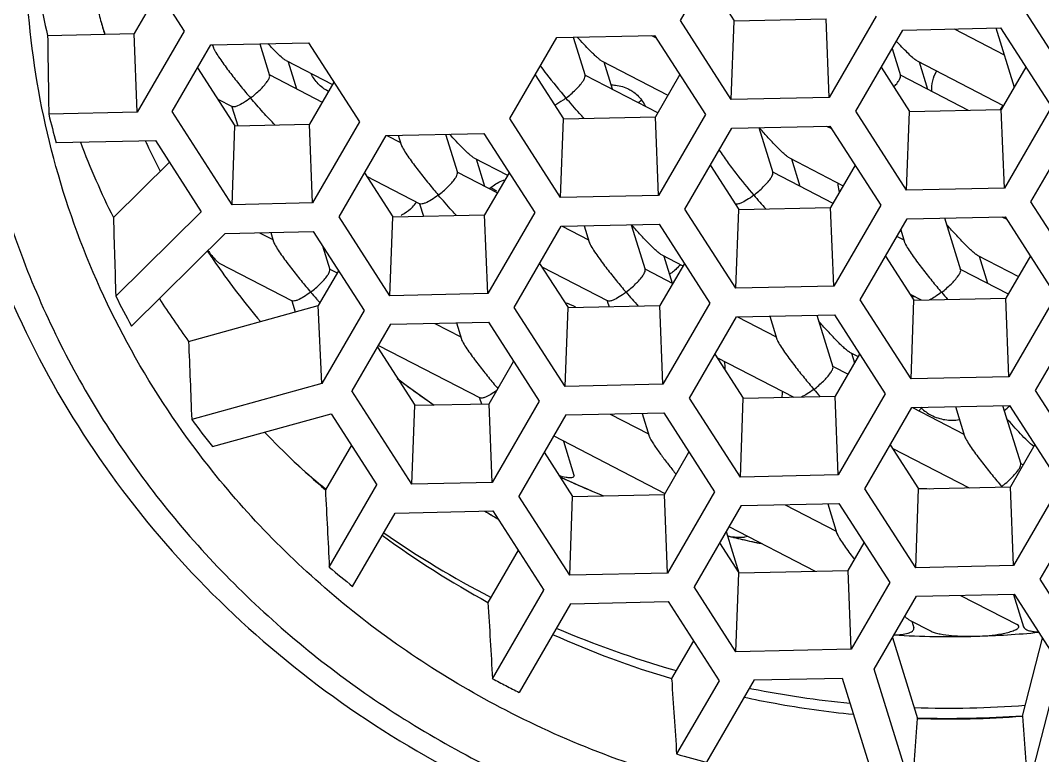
# Model space of a CAD drawing. Header units: millimetres. Extents: x 19741 to 22117, y -10160 to -6800.
# Drawn here: x 20987.01 to 20993.76, y -8164.75 to -8159.89 of the extents above; entities that cross this region are included whole.
import ezdxf

# ---------------------------------------------------------------- set-up
doc = ezdxf.new("R2010")
doc.units = ezdxf.units.MM

msp = doc.modelspace()

# ---------------------------------------------------------------- linework, layer by layer
at = {"linetype": 'Continuous'}
for p, q in [((20991.3726, -8159.889), (20991.6831, -8159.3527)), ((20987.7581, -8159.4372), (20988.0941, -8159.9596)), ((20991.5403, -8159.5994), (20991.7275, -8159.8904)), ((20987.9249, -8159.6966), (20987.7632, -8159.9758)), ((20991.7086, -8160.4114), (20991.3726, -8159.889)), ((20991.7086, -8160.4114), (20991.7275, -8159.8904)), ((20991.7275, -8159.8904), (20992.3347, -8159.8773)), ((20992.3551, -8160.3974), (20992.3347, -8159.8773)), ((20992.6656, -8159.8611), (20992.3551, -8160.3974)), ((20993.9943, -8160.3621), (20993.6584, -8159.8397)), ((20988.0941, -8159.9596), (20987.7837, -8160.496)), ((20992.5305, -8160.4882), (20992.841, -8159.9519)), ((20992.841, -8159.9519), (20993.4875, -8159.938)), ((20993.1801, -8159.9446), (20993.512, -8160.1164)), ((20993.457, -8159.9386), (20993.5778, -8160.3293)), ((20993.4875, -8159.938), (20993.8235, -8160.4604)), ((20987.1919, -8159.9882), (20987.7632, -8159.9758)), ((20987.7837, -8160.496), (20987.7632, -8159.9758)), ((20988.2696, -8160.0504), (20988.916, -8160.0365)), ((20988.916, -8160.0365), (20989.252, -8160.5589)), ((20990.2448, -8160.5375), (20990.5553, -8160.0012)), ((20990.5553, -8160.0012), (20991.2018, -8159.9872)), ((20990.6639, -8159.9988), (20990.7424, -8160.2525)), ((20991.1806, -8159.9877), (20991.2127, -8160.0043)), ((20991.2018, -8159.9872), (20991.5377, -8160.5096)), ((20988.0145, -8160.491), (20988.2696, -8160.0504)), ((20988.2753, -8160.0503), (20988.2833, -8160.0545)), ((20988.282, -8160.0502), (20988.288, -8160.0695)), ((20988.5939, -8160.0434), (20988.6584, -8160.2519)), ((20992.7708, -8160.0733), (20992.8264, -8160.2532)), ((20988.7676, -8160.1546), (20989.0731, -8160.3127)), ((20988.7816, -8160.1618), (20988.8371, -8160.3411)), ((20990.8516, -8160.1552), (20991.29, -8160.3821)), ((20990.8656, -8160.1625), (20990.9211, -8160.3417)), ((20992.9356, -8160.1559), (20993.5058, -8160.451)), ((20992.9497, -8160.1631), (20993.0051, -8160.3424)), ((20988.1822, -8160.2014), (20988.4294, -8160.5857)), ((20992.6982, -8160.1986), (20992.8854, -8160.4897)), ((20993.6542, -8160.1973), (20993.4926, -8160.4766)), ((20988.659, -8160.2561), (20988.6584, -8160.2519)), ((20988.6597, -8160.2493), (20989.006, -8160.4285)), ((20989.0828, -8160.2958), (20988.9211, -8160.5751)), ((20990.4125, -8160.2479), (20990.5997, -8160.5389)), ((20990.743, -8160.2568), (20990.7424, -8160.2525)), ((20990.7437, -8160.2499), (20991.2216, -8160.4973)), ((20991.3685, -8160.2465), (20991.2069, -8160.5258)), ((20992.827, -8160.2574), (20992.8264, -8160.2532)), ((20992.8278, -8160.2506), (20993.2735, -8160.4813)), ((20988.3158, -8160.4091), (20988.4113, -8160.4585)), ((20992.3551, -8160.3974), (20991.7086, -8160.4114)), ((20987.7837, -8160.496), (20987.1995, -8160.5085)), ((20988.4105, -8161.1067), (20988.0145, -8160.491)), ((20988.4086, -8160.4594), (20988.4475, -8160.5853)), ((20991.5377, -8160.5096), (20991.2273, -8161.046)), ((20992.8665, -8161.0106), (20992.5305, -8160.4882)), ((20992.8665, -8161.0106), (20992.8854, -8160.4897)), ((20992.8854, -8160.4897), (20993.4926, -8160.4766)), ((20993.513, -8160.9967), (20993.4926, -8160.4766)), ((20993.8235, -8160.4604), (20993.513, -8160.9967)), ((20988.4294, -8160.5857), (20988.9211, -8160.5751)), ((20988.9416, -8161.0952), (20988.9211, -8160.5751)), ((20989.252, -8160.5589), (20988.9416, -8161.0952)), ((20990.5808, -8161.0599), (20990.2448, -8160.5375)), ((20990.5808, -8161.0599), (20990.5997, -8160.5389)), ((20990.5997, -8160.5389), (20991.2069, -8160.5258)), ((20991.2273, -8161.046), (20991.2069, -8160.5258)), ((20993.6884, -8161.0875), (20993.9989, -8160.5512)), ((20988.4105, -8161.1067), (20988.4294, -8160.5857)), ((20989.4275, -8160.6497), (20990.0739, -8160.6358)), ((20989.8208, -8160.6412), (20989.8989, -8160.8939)), ((20990.0739, -8160.6358), (20990.4099, -8161.1581)), ((20991.4027, -8161.1367), (20991.7132, -8160.6004)), ((20991.7132, -8160.6004), (20992.3597, -8160.5865)), ((20991.8908, -8160.5966), (20991.9829, -8160.8945)), ((20992.3385, -8160.587), (20992.3706, -8160.6036)), ((20992.3597, -8160.5865), (20992.6956, -8161.1089)), ((20987.2484, -8160.6966), (20987.9037, -8160.6825)), ((20987.9037, -8160.6825), (20988.2063, -8161.1531)), ((20989.117, -8161.186), (20989.4275, -8160.6497)), ((20989.4332, -8160.6496), (20989.5238, -8160.6965)), ((20989.5088, -8160.6479), (20989.5285, -8160.7116)), ((20987.6265, -8161.192), (20987.9961, -8160.8262)), ((20990.0081, -8160.7966), (20990.231, -8160.9119)), ((20990.0222, -8160.8038), (20990.0776, -8160.9831)), ((20991.5704, -8160.8471), (20991.7576, -8161.1382)), ((20992.0922, -8160.7972), (20992.4479, -8160.9814)), ((20992.1062, -8160.8045), (20992.1616, -8160.9838)), ((20992.5264, -8160.8458), (20992.3647, -8161.1251)), ((20989.2847, -8160.8964), (20989.4719, -8161.1874)), ((20989.8995, -8160.8981), (20989.8989, -8160.8939)), ((20989.9003, -8160.8913), (20990.1639, -8161.0278)), ((20990.2407, -8160.8951), (20990.079, -8161.1744)), ((20991.9835, -8160.8988), (20991.9829, -8160.8946)), ((20991.9843, -8160.892), (20992.3795, -8161.0965)), ((20989.2983, -8160.9176), (20989.6519, -8161.1006)), ((20991.2273, -8161.046), (20990.5808, -8161.0599)), ((20993.513, -8160.9967), (20992.8665, -8161.0106)), ((20988.9416, -8161.0952), (20988.4105, -8161.1067)), ((20989.6491, -8161.1014), (20989.6744, -8161.1831)), ((20991.7328, -8161.0996), (20991.7359, -8161.1012)), ((20992.6956, -8161.1089), (20992.3852, -8161.6452)), ((20994.0244, -8161.6099), (20993.6884, -8161.0875)), ((20988.2063, -8161.1531), (20987.6421, -8161.7115)), ((20989.4719, -8161.1874), (20990.079, -8161.1744)), ((20990.0995, -8161.6945), (20990.079, -8161.1744)), ((20990.4099, -8161.1581), (20990.0995, -8161.6945)), ((20991.7387, -8161.6591), (20991.4027, -8161.1367)), ((20991.7387, -8161.6591), (20991.7576, -8161.1382)), ((20991.7576, -8161.1382), (20992.3647, -8161.1251)), ((20992.3852, -8161.6452), (20992.3647, -8161.1251)), ((20992.8711, -8161.1997), (20993.5175, -8161.1858)), ((20993.5175, -8161.1858), (20993.8535, -8161.7081)), ((20989.453, -8161.7084), (20989.117, -8161.186)), ((20989.453, -8161.7084), (20989.4719, -8161.1874)), ((20990.2749, -8161.7853), (20990.5854, -8161.2489)), ((20990.5854, -8161.2489), (20991.2318, -8161.235)), ((20990.591, -8161.2488), (20990.7644, -8161.3385)), ((20990.7356, -8161.2457), (20990.769, -8161.3536)), ((20991.0476, -8161.239), (20991.1395, -8161.5359)), ((20991.2318, -8161.235), (20991.5678, -8161.7574)), ((20992.5606, -8161.736), (20992.8711, -8161.1997)), ((20993.1176, -8161.1944), (20993.2235, -8161.5366)), ((20993.4964, -8161.1862), (20993.5285, -8161.2028)), ((20987.7468, -8161.909), (20988.3654, -8161.2968)), ((20988.3654, -8161.2968), (20988.9461, -8161.2843)), ((20988.5916, -8161.2919), (20988.6803, -8161.3378)), ((20988.6656, -8161.2903), (20988.685, -8161.3529)), ((20988.9461, -8161.2843), (20989.2821, -8161.8066)), ((20992.8037, -8161.3161), (20992.8484, -8161.3392)), ((20992.8282, -8161.2738), (20992.853, -8161.3543)), ((20989.0071, -8161.3791), (20989.0554, -8161.5352)), ((20991.2487, -8161.4386), (20991.3889, -8161.5112)), ((20991.2627, -8161.4459), (20991.3181, -8161.6251)), ((20992.7283, -8161.4464), (20992.9155, -8161.7374)), ((20993.3327, -8161.4393), (20993.6058, -8161.5806)), ((20993.3467, -8161.4465), (20993.4022, -8161.6258)), ((20993.6843, -8161.4451), (20993.5226, -8161.7244)), ((20988.3262, -8161.4924), (20988.8084, -8161.7419)), ((20990.4426, -8161.4956), (20990.6298, -8161.7867)), ((20990.4562, -8161.5168), (20990.8924, -8161.7426)), ((20991.3986, -8161.4943), (20991.2369, -8161.7736)), ((20989.1129, -8161.5436), (20988.9801, -8161.7729)), ((20989.056, -8161.5395), (20989.0554, -8161.5352)), ((20989.0568, -8161.5327), (20989.1048, -8161.5575)), ((20991.14, -8161.5402), (20991.1395, -8161.5359)), ((20991.1408, -8161.5333), (20991.3218, -8161.627)), ((20993.2241, -8161.5408), (20993.2235, -8161.5366)), ((20993.2248, -8161.534), (20993.5374, -8161.6958)), ((20992.3852, -8161.6452), (20991.7387, -8161.6591)), ((20990.0995, -8161.6945), (20989.453, -8161.7084)), ((20992.8907, -8161.6989), (20992.9632, -8161.7364)), ((20992.9155, -8161.7374), (20993.5226, -8161.7244)), ((20993.5431, -8162.2445), (20993.5226, -8161.7244)), ((20993.8535, -8161.7081), (20993.5431, -8162.2445)), ((20988.1233, -8162.0099), (20988.9801, -8161.7729)), ((20988.8056, -8161.7428), (20988.828, -8161.815)), ((20989.0032, -8162.2884), (20988.9801, -8161.7729)), ((20990.6109, -8162.3076), (20990.2749, -8161.7853)), ((20990.6109, -8162.3076), (20990.6298, -8161.7867)), ((20990.6298, -8161.7867), (20991.2369, -8161.7736)), ((20990.8896, -8161.7434), (20990.9012, -8161.7808)), ((20991.2574, -8162.2937), (20991.2369, -8161.7736)), ((20991.5678, -8161.7574), (20991.2574, -8162.2937)), ((20992.8966, -8162.2584), (20992.5606, -8161.736)), ((20992.8966, -8162.2584), (20992.9155, -8161.7374)), ((20989.2821, -8161.8066), (20989.0032, -8162.2884)), ((20991.4328, -8162.3845), (20991.7433, -8161.8482)), ((20991.7433, -8161.8482), (20992.3897, -8161.8343)), ((20991.7489, -8161.8481), (20992.0049, -8161.9805)), ((20991.9625, -8161.8435), (20992.0096, -8161.9956)), ((20992.2744, -8161.8367), (20992.38, -8162.1779)), ((20992.3897, -8161.8343), (20992.7257, -8162.3566)), ((20993.7185, -8162.3353), (20994.029, -8161.7989)), ((20989.4575, -8161.8974), (20989.2025, -8162.338)), ((20989.4575, -8161.8974), (20990.104, -8161.8835)), ((20989.7495, -8161.8912), (20989.9209, -8161.9799)), ((20989.8925, -8161.8881), (20989.9255, -8161.9949)), ((20990.104, -8161.8835), (20990.44, -8162.4059)), ((20989.3702, -8162.0484), (20989.6174, -8162.4327)), ((20989.3772, -8162.0363), (20990.0489, -8162.3839)), ((20991.6004, -8162.0949), (20991.7877, -8162.3859)), ((20991.6141, -8162.1161), (20992.1216, -8162.3787)), ((20992.5565, -8162.0936), (20992.3948, -8162.3729)), ((20992.4892, -8162.0806), (20992.5468, -8162.1104)), ((20992.5032, -8162.0879), (20992.5229, -8162.1516)), ((20990.1091, -8162.4221), (20990.2708, -8162.1428)), ((20992.3806, -8162.1822), (20992.38, -8162.1779)), ((20992.3813, -8162.1754), (20992.4797, -8162.2263)), ((20993.5431, -8162.2445), (20992.8966, -8162.2584)), ((20989.0032, -8162.2884), (20988.1437, -8162.5262)), ((20991.2574, -8162.2937), (20990.6109, -8162.3076)), ((20989.5985, -8162.9537), (20989.2025, -8162.338)), ((20990.0462, -8162.3848), (20990.058, -8162.4232)), ((20991.7688, -8162.9069), (20991.4328, -8162.3845)), ((20991.7688, -8162.9069), (20991.7877, -8162.3859)), ((20991.7877, -8162.3859), (20992.3948, -8162.3729)), ((20992.4152, -8162.893), (20992.3948, -8162.3729)), ((20992.7257, -8162.3566), (20992.4152, -8162.893)), ((20994.0545, -8162.8576), (20993.7185, -8162.3353)), ((20989.5985, -8162.9537), (20989.6174, -8162.4327)), ((20989.6174, -8162.4327), (20990.1091, -8162.4221)), ((20990.1295, -8162.9422), (20990.1091, -8162.4221)), ((20990.44, -8162.4059), (20990.1295, -8162.9422)), ((20992.5907, -8162.9838), (20992.9012, -8162.4474)), ((20992.9012, -8162.4474), (20993.5476, -8162.4335)), ((20992.9068, -8162.4473), (20993.2454, -8162.6226)), ((20993.1893, -8162.4412), (20993.2501, -8162.6376)), ((20993.5013, -8162.4345), (20993.6205, -8162.82)), ((20993.5476, -8162.4335), (20993.8836, -8162.9559)), ((20988.2811, -8162.7049), (20989.065, -8162.4881)), ((20989.065, -8162.4881), (20989.3676, -8162.9586)), ((20990.6154, -8162.4967), (20990.305, -8163.033)), ((20990.6154, -8162.4967), (20991.2619, -8162.4828)), ((20990.9074, -8162.4904), (20991.1614, -8162.6219)), ((20991.1193, -8162.4858), (20991.1661, -8162.637)), ((20991.2619, -8162.4828), (20991.5979, -8163.0052)), ((20990.5351, -8162.6355), (20991.2699, -8163.0158)), ((20990.5991, -8162.6687), (20990.6688, -8162.8941)), ((20989.1984, -8162.6956), (20989.027, -8162.9916)), ((20992.7583, -8162.6941), (20992.9455, -8162.9852)), ((20992.772, -8162.7153), (20993.2795, -8162.978)), ((20993.7144, -8162.6928), (20993.5527, -8162.9721)), ((20990.4726, -8162.7434), (20990.6598, -8163.0345)), ((20991.267, -8163.0214), (20991.4287, -8162.7421)), ((20993.6211, -8162.8242), (20993.6205, -8162.82)), ((20993.6219, -8162.8174), (20993.6376, -8162.8255)), ((20992.4152, -8162.893), (20991.7688, -8162.9069)), ((20989.0529, -8163.5023), (20989.3676, -8162.9586)), ((20990.1295, -8162.9422), (20989.5985, -8162.9537)), ((20991.5979, -8163.0052), (20991.2874, -8163.5415)), ((20992.9267, -8163.5061), (20992.5907, -8162.9838)), ((20992.9267, -8163.5061), (20992.9455, -8162.9852)), ((20992.9425, -8162.9805), (20992.9457, -8162.9806)), ((20992.9425, -8162.9816), (20992.9457, -8162.9817)), ((20992.9455, -8162.9852), (20993.5527, -8162.9721)), ((20993.4981, -8162.9733), (20993.4946, -8162.9692)), ((20993.5731, -8163.4922), (20993.5527, -8162.9721)), ((20993.8836, -8162.9559), (20993.5731, -8163.4922)), ((20990.641, -8163.5554), (20990.305, -8163.033)), ((20990.641, -8163.5554), (20990.6598, -8163.0345)), ((20990.6598, -8163.0345), (20991.267, -8163.0214)), ((20991.2874, -8163.5415), (20991.267, -8163.0214)), ((20993.7486, -8163.583), (20994.0591, -8163.0467)), ((20989.4876, -8163.1452), (20990.1341, -8163.1313)), ((20990.1341, -8163.1313), (20990.4701, -8163.6537)), ((20991.7733, -8163.096), (20991.4629, -8163.6323)), ((20991.7733, -8163.096), (20992.4198, -8163.082)), ((20992.0652, -8163.0897), (20992.402, -8163.2639)), ((20992.3462, -8163.0836), (20992.4066, -8163.279)), ((20992.4198, -8163.082), (20992.7558, -8163.6044)), ((20989.2071, -8163.6298), (20989.4876, -8163.1452)), ((20991.6748, -8163.2662), (20991.7595, -8163.5399)), ((20991.693, -8163.2348), (20992.2625, -8163.5295)), ((20991.6305, -8163.3426), (20991.7577, -8163.5404)), ((20992.4803, -8163.5248), (20992.5866, -8163.3413)), ((20990.3009, -8163.3906), (20990.1012, -8163.7355)), ((20991.2874, -8163.5415), (20990.641, -8163.5554)), ((20991.7389, -8164.0614), (20991.7577, -8163.5404)), ((20991.7577, -8163.5404), (20992.4803, -8163.5248)), ((20992.5008, -8164.045), (20992.4803, -8163.5248)), ((20993.5731, -8163.4922), (20992.9267, -8163.5061)), ((20992.7558, -8163.6044), (20992.5008, -8164.045)), ((20994.0246, -8164.0121), (20993.7486, -8163.583)), ((20990.1308, -8164.2398), (20990.4701, -8163.6537)), ((20991.7389, -8164.0614), (20991.4629, -8163.6323)), ((20992.9312, -8163.6952), (20993.5777, -8163.6813)), ((20993.5734, -8163.6826), (20993.64, -8163.8978)), ((20993.5777, -8163.6813), (20993.8795, -8164.1505)), ((20990.6455, -8163.7445), (20990.3062, -8164.3306)), ((20990.6455, -8163.7445), (20991.292, -8163.7305)), ((20991.292, -8163.7305), (20991.628, -8164.2529)), ((20992.6523, -8164.177), (20992.9312, -8163.6952)), ((20993.2231, -8163.6889), (20993.5968, -8163.8823)), ((20992.8863, -8163.8524), (20993.0283, -8163.9259)), ((20992.9003, -8163.8596), (20992.9139, -8163.9038)), ((20992.9147, -8163.9085), (20992.9139, -8163.9038)), ((20991.4588, -8163.9898), (20991.3143, -8164.2394)), ((20992.7739, -8163.967), (20992.9396, -8164.5025)), ((20993.6318, -8164.4876), (20993.7647, -8163.972)), ((20992.5008, -8164.045), (20991.7389, -8164.0614)), ((20993.8795, -8164.1505), (20993.6675, -8164.9732)), ((20991.3297, -8164.1813), (20991.3455, -8164.1858)), ((20991.3298, -8164.181), (20991.3456, -8164.1852)), ((20992.9037, -8164.9896), (20992.6523, -8164.177)), ((20991.3149, -8164.2483), (20991.3143, -8164.2394)), ((20991.628, -8164.2529), (20991.3474, -8164.7375)), ((20991.8589, -8164.2479), (20991.5442, -8164.7916)), ((20991.8589, -8164.2479), (20992.4412, -8164.2354)), ((20992.4412, -8164.2354), (20992.6705, -8164.9766))]:
    msp.add_line(p, q, dxfattribs=at)
for centre, radius, start, end in [((20992.5323, -8158.7342), 5.4857, 187.51416, 193.21389), ((20992.5917, -8158.4668), 5.2459, 195.72627, 196.76795), ((20988.4465, -8160.0066), 0.1708, 205.45825, 207.46937), ((20988.5191, -8159.969), 0.2527, 207.45205, 209.03763), ((20989.1597, -8160.1316), 0.2521, 242.63725, 243.5229), ((20990.9215, -8160.2121), 0.2804, 308.33556, 313.95849), ((20990.9296, -8160.5546), 0.2338, 25.02611, 37.07699), ((20992.5553, -8159.2172), 5.5093, 193.55648, 195.57778), ((20993.299, -8160.3343), 0.2352, 322.69227, 330.54414), ((20992.6325, -8158.7022), 5.591, 200.86252, 206.44401), ((20992.676, -8158.435), 5.3361, 204.92699, 205.22528), ((20992.6881, -8158.4292), 5.3495, 205.22614, 207.33309), ((20992.6359, -8160.9539), 0.2244, 182.2532, 186.1372), ((20992.637, -8160.9536), 0.2255, 186.16656, 198.31745), ((20993.0601, -8156.2765), 5.5579, 238.07724, 238.51366), ((20994.9339, -8158.4314), 4.0363, 220.33329, 222.0406), ((20989.43, -8160.9587), 0.2381, 316.325, 326.85619), ((20992.786, -8158.3715), 5.4633, 213.83071, 214.98381), ((20992.8248, -8158.3435), 5.5111, 214.99077, 219.90585), ((20992.6855, -8159.1648), 5.6499, 206.79137, 209.05848), ((20992.264, -8158.849), 4.3771, 220.37663, 221.15721), ((20994.0839, -8159.0784), 4.0277, 220.33172, 222.0619), ((20992.9142, -8161.4129), 0.3015, 267.35822, 271.12495), ((20996.4268, -8158.8548), 4.3702, 220.3762, 221.1863), ((20992.7653, -8158.6281), 5.7432, 212.6607, 216.07496), ((20992.0531, -8159.0329), 4.0973, 221.16131, 221.41817), ((20991.9143, -8159.1553), 3.9122, 221.41846, 221.6402), ((20990.544, -8162.0082), 0.2615, 68.04939, 75.47252), ((20990.5462, -8162.0027), 0.2557, 62.65198, 68.05097), ((20990.5477, -8161.9996), 0.2522, 58.14504, 62.6343), ((20991.4432, -8162.1845), 0.2249, 356.28269, 10.9861), ((20993.0113, -8157.6606), 5.7815, 232.617, 235.5989), ((20993.0033, -8157.6717), 5.7678, 232.63544, 234.58161), ((20995.5799, -8159.4991), 4.3657, 220.3759, 221.2044), ((20993.0176, -8157.6517), 5.7924, 234.58116, 235.58576), ((20992.2667, -8162.386), 0.2242, 168.23951, 178.57658), ((20993.1505, -8162.5914), 0.2345, 147.36901, 148.73656), ((20993.1514, -8162.592), 0.2356, 142.99976, 147.36656), ((20993.1519, -8162.5923), 0.2361, 141.71648, 143.0008), ((20993.0895, -8161.9475), 0.6698, 309.06307, 313.28109), ((20992.805, -8159.0874), 5.7924, 216.41721, 218.64698), ((20992.9113, -8158.5043), 5.9349, 223.76785, 229.11985), ((20992.945, -8158.1902), 6.1914, 228.58757, 230.78433), ((20993.0947, -8157.5185), 5.9465, 244.92896, 245.70691), ((20993.0982, -8157.5107), 5.955, 244.9477, 246.28349), ((20993.1021, -8157.5019), 5.9646, 245.70811, 247.97588), ((20993.0879, -8162.4341), 0.6722, 308.7232, 313.14348), ((20993.1027, -8157.5004), 5.9662, 246.28313, 246.50863), ((20993.1063, -8157.492), 5.9754, 246.50892, 247.94469), ((20993.1468, -8156.8589), 6.1262, 268.11929, 268.80166), ((20993.1105, -8162.4641), 0.6346, 306.6056, 307.24927), ((20993.0917, -8162.4394), 0.6656, 307.25529, 308.76008), ((20993.0585, -8158.0758), 5.8686, 239.51185, 239.95067), ((20993.0632, -8158.0677), 5.8779, 239.95069, 240.48002), ((20993.037, -8158.0659), 6.3461, 235.16877, 242.62001), ((20993.0292, -8158.3573), 6.1235, 233.68707, 241.43547), ((20993.1401, -8157.387), 6.0859, 256.15362, 258.30576), ((20993.1366, -8157.4021), 6.0703, 256.15443, 256.3106), ((20993.1372, -8157.3995), 6.073, 256.31061, 256.53981), ((20993.1384, -8157.3945), 6.0782, 256.53985, 257.09556), ((20993.1404, -8157.3855), 6.0873, 257.09571, 258.33947), ((20992.9625, -8158.9349), 6.0121, 229.43708, 231.34405), ((20993.1126, -8158.1955), 6.3057, 245.80336, 253.42956), ((20993.1159, -8157.9055), 6.5251, 246.86454, 254.11272), ((20993.147, -8157.8255), 6.1363, 266.60163, 271.65924), ((20993.147, -8157.8305), 6.1313, 271.66037, 275.5468), ((20993.0721, -8158.7711), 6.2095, 241.72589, 242.63695), ((20993.0786, -8158.7587), 6.2235, 242.63696, 243.54666), ((20993.1392, -8157.8254), 6.6085, 258.55105, 258.70538), ((20993.1452, -8157.7928), 6.6417, 258.71013, 264.35826), ((20993.1414, -8158.0969), 6.4086, 257.85272, 259.7172), ((20993.1453, -8158.0739), 6.4318, 259.71968, 264.37857), ((20993.1468, -8157.7683), 6.6662, 268.02635, 274.33571), ((20993.1469, -8157.7367), 6.7653, 268.24441, 274.108), ((20993.1468, -8158.0514), 6.4545, 268.16013, 274.30883), ((20993.133, -8158.6206), 6.3722, 253.72704, 255.56147)]:
    msp.add_arc(centre, radius, start, end, dxfattribs=at)
for centre, major_axis, ratio, start_param, end_param in [((20993.1469, -8141.7238), (-0.131, 93.28), 0.065379, -4.515406, -4.509714), ((20993.1469, -8190.2821), (-4.2238, 91.5929), 0.04805, 1.245382, 1.251357), ((20993.1469, -8131.3273), (-1.617, 93.0635), 0.063202, -4.377506, -4.371624), ((20993.1469, -8179.5986), (-5.1852, 90.4245), 0.035533, 1.384055, 1.389797), ((20993.1469, -8160.6612), (-5.1852, 90.4245), 0.035533, -4.680422, -4.67484), ((20993.1469, -8141.7238), (-5.1852, 90.4245), 0.035533, -4.462679, -4.457088), ((20993.1469, -8131.3273), (-5.8264, 89.0556), 0.020285, -4.332171, -4.326289), ((20993.1469, -8131.3273), (5.7403, 89.3048), 0.023109, -1.955799, -1.949917)]:
    msp.add_ellipse(centre, major_axis=major_axis, ratio=ratio, start_param=start_param, end_param=end_param, dxfattribs=at)
for points, knots in [([(21024.3216, -8210.3101), (21027.7783, -8208.3987), (21034.3124, -8203.9325), (21042.5822, -8195.5209), (21048.9715, -8185.7376), (21053.225, -8174.9572), (21055.1757, -8163.5939), (21054.7457, -8152.0876), (21051.9519, -8140.8846), (21046.9056, -8130.4175), (21039.8061, -8121.0875), (21030.9296, -8113.2485), (21020.6185, -8107.1955), (21009.2666, -8103.1543), (20997.3052, -8101.2748), (20985.1856, -8101.6278), (20973.3708, -8104.1968), (20965.9533, -8107.3434), (20962.4467, -8109.243)], [0, 0, 0, 0, 0.063059, 0.125441, 0.187164, 0.248341, 0.309174, 0.36992, 0.430848, 0.492201, 0.554154, 0.616784, 0.680067, 0.743881, 0.808029, 0.872266, 0.936332, 1, 1, 1, 1]), ([(20950.0985, -8147.413), (20949.59, -8148.992), (20948.7656, -8152.2117), (20948.1323, -8157.1503), (20948.1116, -8162.1266), (20948.9, -8168.7188), (20951.4176, -8176.7454), (20956.6989, -8185.4168), (20963.9486, -8192.6904), (20972.7688, -8198.1754), (20982.6746, -8201.5851), (20989.6579, -8202.3555), (20993.1469, -8202.3555)], [0, 0, 0, 0, 0.061272, 0.122397, 0.183469, 0.244587, 0.367105, 0.490819, 0.6161, 0.742973, 0.87113, 1, 1, 1, 1]), ([(20993.1469, -8202.3555), (20996.6359, -8202.3555), (21003.6192, -8201.5851), (21013.525, -8198.1754), (21022.3453, -8192.6903), (21029.595, -8185.4167), (21034.8763, -8176.7453), (21037.3938, -8168.7187), (21038.1822, -8162.1266), (21038.1615, -8157.1503), (21037.5283, -8152.2116), (21036.7038, -8148.9919), (21036.1953, -8147.4129)], [0, 0, 0, 0, 0.12887, 0.257027, 0.3839, 0.509181, 0.632895, 0.755413, 0.816531, 0.877603, 0.938728, 1, 1, 1, 1]), ([(20993.1469, -8178.2254), (20994.8762, -8178.2254), (20998.3378, -8177.8021), (21003.185, -8175.9351), (21007.3769, -8172.9552), (21010.6292, -8169.0538), (21012.72, -8164.4863), (21013.5018, -8159.5579), (21012.9209, -8154.6074), (21011.6541, -8151.5238), (21010.8319, -8150.0945)], [0, 0, 0, 0, 0.129111, 0.257343, 0.384053, 0.508966, 0.632277, 0.754615, 0.876882, 1, 1, 1, 1]), ([(20975.0157, -8150.9172), (20974.2849, -8152.3492), (20973.1945, -8155.4114), (20972.8305, -8160.2608), (20973.7634, -8165.0435), (20975.9317, -8169.4462), (20979.1903, -8173.1895), (20983.3279, -8176.0395), (20988.0772, -8177.8217), (20991.458, -8178.2254), (20993.1469, -8178.2254)], [0, 0, 0, 0, 0.122878, 0.245062, 0.367446, 0.490869, 0.615895, 0.742673, 0.870915, 1, 1, 1, 1]), ([(20991.4331, -8216.6058), (20987.3322, -8216.4948), (20981.1795, -8215.7279), (20973.28, -8213.5339), (20965.6827, -8210.5962), (20956.8497, -8205.5722), (20949.244, -8198.9067), (20944.1293, -8192.7811), (20939.7288, -8186.2271), (20935.5886, -8177.2695), (20933.0486, -8165.7688), (20933.0526, -8157.9223), (20933.4751, -8154.0634)], [0, 0, 0, 0, 0.128621, 0.192791, 0.256745, 0.383633, 0.509158, 0.571464, 0.633428, 0.756283, 0.878292, 1, 1, 1, 1]), ([(20990.0229, -8216.1738), (20986.0129, -8215.9749), (20980.0104, -8215.0989), (20972.3225, -8212.8076), (20964.9411, -8209.8059), (20956.3771, -8204.762), (20949.0176, -8198.1528), (20944.0727, -8192.1111), (20939.8192, -8185.6624), (20935.8186, -8176.8739), (20933.3592, -8165.6128), (20933.3538, -8157.9337), (20933.7564, -8154.1547)], [0, 0, 0, 0, 0.128635, 0.19279, 0.256725, 0.383569, 0.509059, 0.571354, 0.633313, 0.75619, 0.878242, 1, 1, 1, 1]), ([(20973.2078, -8154.1332), (20972.8054, -8155.5644), (20972.3431, -8158.5351), (20972.7412, -8163.0238), (20973.9633, -8166.5911), (20975.4265, -8169.2209), (20977.2068, -8171.6895), (20979.9776, -8174.3856), (20983.3005, -8176.4015), (20986.1924, -8177.558), (20989.2147, -8178.3985), (20991.5776, -8178.6545), (20993.1469, -8178.6545)], [0, 0, 0, 0, 0.122048, 0.243995, 0.366571, 0.428397, 0.490582, 0.615931, 0.742833, 0.806876, 0.871163, 1, 1, 1, 1]), ([(20993.1469, -8178.6545), (20994.7163, -8178.6545), (20997.0791, -8178.3985), (21000.1014, -8177.558), (21002.9933, -8176.4015), (21006.3161, -8174.3856), (21009.087, -8171.6896), (21010.8673, -8169.221), (21012.3305, -8166.5911), (21013.5526, -8163.0239), (21013.9508, -8158.5352), (21013.4885, -8155.5645), (21013.086, -8154.1334)], [0, 0, 0, 0, 0.128837, 0.193124, 0.257166, 0.384069, 0.509418, 0.571603, 0.633429, 0.756005, 0.877952, 1, 1, 1, 1]), ([(20934.1675, -8154.1882), (20933.7611, -8157.9606), (20933.7607, -8165.6275), (20936.2208, -8176.8715), (20941.0326, -8187.4104), (20947.991, -8196.8014), (20956.8023, -8204.6621), (20967.1012, -8210.6742), (20978.4581, -8214.5964), (20986.4301, -8215.7129), (20990.4323, -8215.8864)], [0, 0, 0, 0, 0.121821, 0.243933, 0.366866, 0.491007, 0.616541, 0.743419, 0.871379, 1, 1, 1, 1]), ([(20934.4759, -8154.2254), (20934.0645, -8157.98), (20934.0518, -8165.6125), (20936.4852, -8176.8096), (20941.264, -8187.3073), (20948.1842, -8196.6639), (20956.9535, -8204.4972), (20967.2077, -8210.4893), (20978.5183, -8214.3987), (20986.4588, -8215.5115), (20990.4453, -8215.6844)], [0, 0, 0, 0, 0.121789, 0.243869, 0.366776, 0.490906, 0.616444, 0.743343, 0.871338, 1, 1, 1, 1]), ([(20987.4452, -8156.4385), (20987.2421, -8156.7892), (20986.9069, -8157.5315), (20986.6433, -8158.7203), (20986.6305, -8159.9357), (20986.8692, -8161.1296), (20987.3499, -8162.2559), (20988.0532, -8163.2707), (20988.8008, -8163.99), (20989.4776, -8164.4742), (20990.2048, -8164.8955), (20991.1895, -8165.2914), (20992.2335, -8165.4974), (20993.0823, -8165.5448), (20993.9319, -8165.5134), (20994.9802, -8165.3269), (20996.1682, -8164.8756), (20997.2413, -8164.2135), (20998.1577, -8163.3661), (20998.6437, -8162.6943), (20998.8487, -8162.3402)], [0, 0, 0, 0, 0.061281, 0.12216, 0.182889, 0.243742, 0.304971, 0.366769, 0.429238, 0.460764, 0.492448, 0.556152, 0.620237, 0.652384, 0.684535, 0.748646, 0.812398, 0.875598, 0.938135, 1, 1, 1, 1]), ([(20993.1469, -8179.1984), (20991.7011, -8179.1984), (20988.8078, -8178.9199), (20984.6484, -8177.6821), (20980.8351, -8175.6747), (20977.5271, -8172.9778), (20974.8615, -8169.7013), (20972.9508, -8165.9785), (20971.8765, -8161.966), (20971.7489, -8159.2032), (20971.8331, -8157.8378)], [0, 0, 0, 0, 0.12854, 0.256521, 0.383499, 0.509156, 0.633398, 0.756358, 0.878388, 1, 1, 1, 1]), ([(21014.4608, -8157.8378), (21014.5449, -8159.2032), (21014.4174, -8161.966), (21013.343, -8165.9785), (21011.4324, -8169.7013), (21008.7668, -8172.9778), (21005.4588, -8175.6747), (21001.6454, -8177.6821), (20997.486, -8178.9199), (20994.5928, -8179.1984), (20993.1469, -8179.1984)], [0, 0, 0, 0, 0.121612, 0.243642, 0.366602, 0.490844, 0.616501, 0.743479, 0.87146, 1, 1, 1, 1]), ([(20993.1469, -8180.8122), (20991.6071, -8180.8122), (20988.526, -8180.5173), (20984.0943, -8179.2066), (20980.027, -8177.0801), (20976.4921, -8174.222), (20973.6342, -8170.7472), (20971.5727, -8166.7956), (20970.3943, -8162.5313), (20970.231, -8159.5904), (20970.3063, -8158.1355)], [0, 0, 0, 0, 0.128519, 0.256488, 0.383463, 0.509128, 0.633388, 0.756365, 0.878402, 1, 1, 1, 1]), ([(21015.9876, -8158.1363), (21016.0628, -8159.5912), (21015.8994, -8162.532), (21014.7209, -8166.7961), (21012.6593, -8170.7476), (21009.8015, -8174.2222), (21006.2667, -8177.0802), (21002.1994, -8179.2066), (20997.7678, -8180.5173), (20994.6867, -8180.8122), (20993.1469, -8180.8122)], [0, 0, 0, 0, 0.121599, 0.243635, 0.366611, 0.490869, 0.616534, 0.743508, 0.871478, 1, 1, 1, 1]), ([(21004.8599, -8159.1901), (21004.8599, -8159.9142), (21004.7081, -8161.3701), (21004.0347, -8163.4637), (21002.942, -8165.3922), (21001.4737, -8167.0802), (20999.6861, -8168.4639), (20996.9714, -8169.8342), (20993.147, -8170.5525), (20989.3226, -8169.8343), (20986.6078, -8168.4639), (20984.8202, -8167.0803), (20983.3519, -8165.3923), (20982.2592, -8163.4638), (20981.5858, -8161.3701), (20981.4339, -8159.9142), (20981.4339, -8159.1901)], [0, 0, 0, 0, 0.060838, 0.121951, 0.183551, 0.24579, 0.308712, 0.37226, 0.499999, 0.627738, 0.691284, 0.754206, 0.816446, 0.878047, 0.939161, 1, 1, 1, 1]), ([(20988.256, -8162.8361), (20988.0657, -8162.5948), (20987.7243, -8162.0827), (20987.3446, -8161.2451), (20987.1085, -8160.3613), (20987.0508, -8159.7549), (20987.0473, -8159.4525)], [0, 0, 0, 0, 0.252294, 0.502705, 0.751734, 1, 1, 1, 1]), ([(20987.497, -8159.6879), (20987.502, -8159.7206), (20987.5158, -8159.7878), (20987.5325, -8159.8544), (20987.5422, -8159.8886)], [0, 0, 0, 0, 0.481799, 1, 1, 1, 1]), ([(20986.4668, -8159.812), (20986.4944, -8160.1494), (20986.6073, -8160.8222), (20986.9443, -8161.7905), (20987.4404, -8162.6953), (20988.0826, -8163.5132), (20988.8542, -8164.2234), (20989.7354, -8164.808), (20990.7035, -8165.252), (20991.7338, -8165.5444), (20992.8001, -8165.6779), (20993.8752, -8165.6489), (20994.9318, -8165.4584), (20995.943, -8165.111), (20996.8829, -8164.6156), (20997.7276, -8163.9844), (20998.4553, -8163.2339), (20998.8518, -8162.6636), (20999.0241, -8162.3659)], [0, 0, 0, 0, 0.060494, 0.121249, 0.182407, 0.244071, 0.306286, 0.369045, 0.432282, 0.495888, 0.559717, 0.623601, 0.687369, 0.75086, 0.813937, 0.876507, 0.938523, 1, 1, 1, 1]), ([(20987.5422, -8159.8886), (20987.5445, -8159.8969), (20987.5534, -8159.9276), (20987.5631, -8159.9581), (20987.5709, -8159.9801)], [0, 0, 0, 0, 0.269626, 1, 1, 1, 1]), ([(20990.8516, -8160.1552), (20990.8459, -8160.1523), (20990.8342, -8160.1435), (20990.8163, -8160.1282), (20990.7967, -8160.1099), (20990.7688, -8160.0824), (20990.7331, -8160.0451), (20990.7049, -8160.0142), (20990.6905, -8159.9983)], [0, 0, 0, 0, 0.085303, 0.1932, 0.313744, 0.442293, 0.714586, 1, 1, 1, 1]), ([(20992.9356, -8160.1559), (20992.9308, -8160.1534), (20992.9209, -8160.1463), (20992.8995, -8160.1284), (20992.8707, -8160.101), (20992.8349, -8160.0646), (20992.8108, -8160.0387), (20992.7985, -8160.0253)], [0, 0, 0, 0, 0.085436, 0.192471, 0.440499, 0.713182, 1, 1, 1, 1]), ([(20988.288, -8160.0696), (20988.2882, -8160.0704), (20988.2894, -8160.0739), (20988.291, -8160.0774), (20988.2922, -8160.0801)], [0, 0, 0, 0, 0.220552, 1, 1, 1, 1]), ([(20988.2982, -8160.0916), (20988.3055, -8160.1047), (20988.3223, -8160.131), (20988.359, -8160.1837), (20988.4084, -8160.2494), (20988.4697, -8160.3263), (20988.5115, -8160.3765), (20988.5324, -8160.4011)], [0, 0, 0, 0, 0.115795, 0.240678, 0.495821, 0.749972, 1, 1, 1, 1]), ([(20988.7676, -8160.1546), (20988.7634, -8160.1524), (20988.7547, -8160.1463), (20988.736, -8160.1311), (20988.7108, -8160.1076), (20988.6794, -8160.0762), (20988.6582, -8160.0538), (20988.6474, -8160.0423)], [0, 0, 0, 0, 0.085699, 0.192125, 0.439264, 0.712118, 1, 1, 1, 1]), ([(20990.4467, -8160.1887), (20990.4603, -8160.2072), (20990.515, -8160.2797), (20990.5725, -8160.3501), (20990.6165, -8160.4018)], [0, 0, 0, 0, 0.252423, 1, 1, 1, 1]), ([(20993.034, -8160.3575), (20993.0321, -8160.3343), (20993.0355, -8160.287), (20993.0533, -8160.2431), (20993.0652, -8160.223)], [0, 0, 0, 0, 0.498203, 1, 1, 1, 1]), ([(20988.5324, -8160.4011), (20988.5546, -8160.3843), (20988.594, -8160.3503), (20988.6294, -8160.3118), (20988.6431, -8160.2919)], [0, 0, 0, 0, 0.536104, 1, 1, 1, 1]), ([(20988.6431, -8160.2919), (20988.6475, -8160.2854), (20988.6544, -8160.2743), (20988.659, -8160.2614), (20988.659, -8160.2561)], [0, 0, 0, 0, 0.596628, 1, 1, 1, 1]), ([(20989.0438, -8160.3554), (20989.0197, -8160.343), (20988.9756, -8160.3103), (20988.9447, -8160.2649), (20988.9338, -8160.2406)], [0, 0, 0, 0, 0.50465, 1, 1, 1, 1]), ([(20990.6165, -8160.4018), (20990.6386, -8160.385), (20990.678, -8160.3509), (20990.7135, -8160.3124), (20990.7271, -8160.2926)], [0, 0, 0, 0, 0.536104, 1, 1, 1, 1]), ([(20990.7271, -8160.2926), (20990.7315, -8160.2861), (20990.7384, -8160.2749), (20990.743, -8160.2621), (20990.743, -8160.2568)], [0, 0, 0, 0, 0.596628, 1, 1, 1, 1]), ([(20992.7821, -8160.3289), (20992.7849, -8160.3258), (20992.7952, -8160.3144), (20992.8048, -8160.3024), (20992.8111, -8160.2932)], [0, 0, 0, 0, 0.271828, 1, 1, 1, 1]), ([(20992.8111, -8160.2932), (20992.8156, -8160.2868), (20992.8224, -8160.2756), (20992.827, -8160.2628), (20992.827, -8160.2574)], [0, 0, 0, 0, 0.596628, 1, 1, 1, 1]), ([(20990.9128, -8160.3146), (20990.9232, -8160.3146), (20990.9645, -8160.317), (20991.0052, -8160.3294), (20991.0327, -8160.3436)], [0, 0, 0, 0, 0.251851, 1, 1, 1, 1]), ([(20991.0327, -8160.3436), (20991.0409, -8160.3479), (20991.0723, -8160.3664), (20991.0997, -8160.3919), (20991.1161, -8160.4136)], [0, 0, 0, 0, 0.252665, 1, 1, 1, 1]), ([(20988.5324, -8160.4011), (20988.5177, -8160.4124), (20988.49, -8160.4317), (20988.4603, -8160.448), (20988.4462, -8160.4536)], [0, 0, 0, 0, 0.551262, 1, 1, 1, 1]), ([(20988.6949, -8160.58), (20988.6674, -8160.5524), (20988.6124, -8160.4935), (20988.5594, -8160.4328), (20988.5324, -8160.4011)], [0, 0, 0, 0, 0.483897, 1, 1, 1, 1]), ([(20990.6165, -8160.4018), (20990.61, -8160.4067), (20990.5862, -8160.4241), (20990.5611, -8160.4399), (20990.5419, -8160.4492)], [0, 0, 0, 0, 0.275464, 1, 1, 1, 1]), ([(20990.7358, -8160.536), (20990.7259, -8160.5254), (20990.6853, -8160.4814), (20990.6459, -8160.4364), (20990.6165, -8160.4018)], [0, 0, 0, 0, 0.242469, 1, 1, 1, 1]), ([(20988.4462, -8160.4536), (20988.4395, -8160.4563), (20988.4284, -8160.4602), (20988.4155, -8160.4607), (20988.4113, -8160.4585)], [0, 0, 0, 0, 0.610516, 1, 1, 1, 1]), ([(20999.1433, -8160.4478), (20999.0993, -8160.6709), (20998.983, -8161.113), (20998.7278, -8161.7506), (20998.395, -8162.3554), (20997.8531, -8163.1082), (20997.0041, -8163.9267), (20995.7779, -8164.6522), (20994.4078, -8165.0872), (20993.2075, -8165.1879), (20992.252, -8165.108), (20991.315, -8164.9233), (20990.6399, -8164.667), (20990.2181, -8164.4487)], [0, 0, 0, 0, 0.060469, 0.121176, 0.182193, 0.243574, 0.367325, 0.492649, 0.619206, 0.746398, 0.810106, 0.873696, 1, 1, 1, 1]), ([(20990.0081, -8160.7966), (20990.0025, -8160.7936), (20989.9908, -8160.785), (20989.973, -8160.7698), (20989.9535, -8160.7516), (20989.9258, -8160.7242), (20989.8903, -8160.6872), (20989.8622, -8160.6565), (20989.848, -8160.6406)], [0, 0, 0, 0, 0.085304, 0.193169, 0.313688, 0.442227, 0.714536, 1, 1, 1, 1]), ([(20992.0922, -8160.7972), (20992.085, -8160.7935), (20992.0704, -8160.782), (20992.048, -8160.7623), (20992.0236, -8160.7386), (20991.989, -8160.7034), (20991.9449, -8160.656), (20991.91, -8160.6168), (20991.8924, -8160.5966)], [0, 0, 0, 0, 0.085445, 0.194665, 0.316117, 0.444996, 0.71657, 1, 1, 1, 1]), ([(20989.5285, -8160.7116), (20989.5289, -8160.7128), (20989.5308, -8160.7182), (20989.5333, -8160.7234), (20989.5354, -8160.7275)], [0, 0, 0, 0, 0.21267, 1, 1, 1, 1]), ([(20989.5354, -8160.7275), (20989.5423, -8160.7407), (20989.559, -8160.7673), (20989.5959, -8160.8209), (20989.6463, -8160.888), (20989.7088, -8160.9666), (20989.7515, -8161.018), (20989.773, -8161.0432)], [0, 0, 0, 0, 0.113063, 0.237729, 0.49371, 0.748944, 1, 1, 1, 1]), ([(20991.6292, -8160.7454), (20991.6449, -8160.7716), (20991.6808, -8160.8228), (20991.7563, -8160.9227), (20991.8163, -8160.996), (20991.857, -8161.0438)], [0, 0, 0, 0, 0.244369, 0.498494, 1, 1, 1, 1]), ([(20989.8836, -8160.9339), (20989.8881, -8160.9274), (20989.8949, -8160.9163), (20989.8995, -8160.9034), (20989.8995, -8160.8981)], [0, 0, 0, 0, 0.596628, 1, 1, 1, 1]), ([(20991.9676, -8160.9346), (20991.9721, -8160.9281), (20991.9789, -8160.917), (20991.9835, -8160.9041), (20991.9835, -8160.8988)], [0, 0, 0, 0, 0.596628, 1, 1, 1, 1]), ([(20989.773, -8161.0432), (20989.7952, -8161.0263), (20989.8345, -8160.9923), (20989.87, -8160.9538), (20989.8836, -8160.9339)], [0, 0, 0, 0, 0.536104, 1, 1, 1, 1]), ([(20990.1123, -8161.0009), (20990.1193, -8160.9941), (20990.1492, -8160.9685), (20990.1853, -8160.9502), (20990.2136, -8160.9415)], [0, 0, 0, 0, 0.248592, 1, 1, 1, 1]), ([(20991.857, -8161.0438), (20991.8792, -8161.027), (20991.9185, -8160.993), (20991.954, -8160.9545), (20991.9676, -8160.9346)], [0, 0, 0, 0, 0.536104, 1, 1, 1, 1]), ([(20989.773, -8161.0432), (20989.7582, -8161.0544), (20989.7305, -8161.0737), (20989.7008, -8161.09), (20989.6868, -8161.0956)], [0, 0, 0, 0, 0.551262, 1, 1, 1, 1]), ([(20989.8933, -8161.1784), (20989.8833, -8161.1677), (20989.8423, -8161.1234), (20989.8026, -8161.078), (20989.773, -8161.0432)], [0, 0, 0, 0, 0.242368, 1, 1, 1, 1]), ([(20991.857, -8161.0438), (20991.8422, -8161.0551), (20991.8145, -8161.0743), (20991.7848, -8161.0907), (20991.7708, -8161.0963)], [0, 0, 0, 0, 0.551262, 1, 1, 1, 1]), ([(20989.6868, -8161.0956), (20989.68, -8161.0984), (20989.6689, -8161.1022), (20989.656, -8161.1027), (20989.6519, -8161.1006)], [0, 0, 0, 0, 0.610516, 1, 1, 1, 1]), ([(20991.7708, -8161.0963), (20991.764, -8161.099), (20991.7529, -8161.1028), (20991.74, -8161.1034), (20991.7359, -8161.1012)], [0, 0, 0, 0, 0.610516, 1, 1, 1, 1]), ([(20989.6022, -8161.1231), (20989.5862, -8161.1399), (20989.5613, -8161.1594), (20989.5338, -8161.1737), (20989.5267, -8161.177)], [0, 0, 0, 0, 0.74761, 1, 1, 1, 1]), ([(20991.2487, -8161.4386), (20991.2415, -8161.4349), (20991.227, -8161.4235), (20991.2047, -8161.4038), (20991.1804, -8161.3802), (20991.1459, -8161.3452), (20991.1021, -8161.2981), (20991.0673, -8161.259), (20991.0498, -8161.2389)], [0, 0, 0, 0, 0.085438, 0.19463, 0.316064, 0.444938, 0.716529, 1, 1, 1, 1]), ([(20993.3327, -8161.4393), (20993.3254, -8161.4355), (20993.3106, -8161.4238), (20993.288, -8161.4038), (20993.2632, -8161.3797), (20993.2282, -8161.344), (20993.1835, -8161.296), (20993.1482, -8161.2562), (20993.1304, -8161.2357)], [0, 0, 0, 0, 0.085465, 0.194767, 0.316269, 0.445164, 0.716689, 1, 1, 1, 1]), ([(20988.685, -8161.3529), (20988.6854, -8161.3541), (20988.6873, -8161.3596), (20988.6899, -8161.3648), (20988.692, -8161.3688)], [0, 0, 0, 0, 0.21267, 1, 1, 1, 1]), ([(20988.692, -8161.3688), (20988.6988, -8161.3821), (20988.7155, -8161.4087), (20988.7524, -8161.4623), (20988.8028, -8161.5293), (20988.8653, -8161.608), (20988.9081, -8161.6593), (20988.9295, -8161.6845)], [0, 0, 0, 0, 0.113063, 0.237729, 0.49371, 0.748944, 1, 1, 1, 1]), ([(20990.769, -8161.3536), (20990.7694, -8161.3548), (20990.7713, -8161.3602), (20990.7739, -8161.3655), (20990.776, -8161.3695)], [0, 0, 0, 0, 0.21267, 1, 1, 1, 1]), ([(20990.776, -8161.3695), (20990.7828, -8161.3827), (20990.7995, -8161.4093), (20990.8364, -8161.4629), (20990.8868, -8161.53), (20990.9494, -8161.6087), (20990.9921, -8161.66), (20991.0135, -8161.6852)], [0, 0, 0, 0, 0.113063, 0.237729, 0.49371, 0.748944, 1, 1, 1, 1]), ([(20992.8531, -8161.3543), (20992.8534, -8161.3554), (20992.8554, -8161.3609), (20992.8579, -8161.3661), (20992.86, -8161.3702)], [0, 0, 0, 0, 0.21267, 1, 1, 1, 1]), ([(20992.86, -8161.3702), (20992.8669, -8161.3834), (20992.8836, -8161.41), (20992.9205, -8161.4636), (20992.9709, -8161.5307), (20993.0334, -8161.6093), (20993.0761, -8161.6606), (20993.0975, -8161.6859)], [0, 0, 0, 0, 0.113063, 0.237729, 0.49371, 0.748944, 1, 1, 1, 1]), ([(20988.2507, -8161.4103), (20988.2575, -8161.4193), (20988.271, -8161.4364), (20988.2909, -8161.46), (20988.3087, -8161.4787), (20988.3204, -8161.4894), (20988.3262, -8161.4924)], [0, 0, 0, 0, 0.30339, 0.582815, 0.824597, 1, 1, 1, 1]), ([(20991.3711, -8161.502), (20991.357, -8161.5214), (20991.3338, -8161.5446), (20991.3071, -8161.5626), (20991.3002, -8161.5668)], [0, 0, 0, 0, 0.747344, 1, 1, 1, 1]), ([(20988.9295, -8161.6845), (20988.9517, -8161.6677), (20988.991, -8161.6337), (20989.0265, -8161.5951), (20989.0401, -8161.5753)], [0, 0, 0, 0, 0.536104, 1, 1, 1, 1]), ([(20989.0401, -8161.5753), (20989.0446, -8161.5688), (20989.0514, -8161.5576), (20989.056, -8161.5448), (20989.056, -8161.5395)], [0, 0, 0, 0, 0.596628, 1, 1, 1, 1]), ([(20991.0135, -8161.6852), (20991.0357, -8161.6683), (20991.075, -8161.6343), (20991.1105, -8161.5958), (20991.1242, -8161.5759)], [0, 0, 0, 0, 0.536104, 1, 1, 1, 1]), ([(20991.1242, -8161.5759), (20991.1286, -8161.5695), (20991.1354, -8161.5583), (20991.14, -8161.5455), (20991.14, -8161.5402)], [0, 0, 0, 0, 0.596628, 1, 1, 1, 1]), ([(20993.0975, -8161.6859), (20993.1197, -8161.669), (20993.1591, -8161.635), (20993.1945, -8161.5965), (20993.2082, -8161.5766)], [0, 0, 0, 0, 0.536104, 1, 1, 1, 1]), ([(20993.2082, -8161.5766), (20993.2126, -8161.5701), (20993.2195, -8161.559), (20993.2241, -8161.5461), (20993.2241, -8161.5408)], [0, 0, 0, 0, 0.596628, 1, 1, 1, 1]), ([(20988.9295, -8161.6845), (20988.9147, -8161.6958), (20988.887, -8161.715), (20988.8573, -8161.7314), (20988.8433, -8161.737)], [0, 0, 0, 0, 0.551262, 1, 1, 1, 1]), ([(20991.0135, -8161.6852), (20990.9987, -8161.6964), (20990.971, -8161.7157), (20990.9413, -8161.732), (20990.9273, -8161.7377)], [0, 0, 0, 0, 0.551262, 1, 1, 1, 1]), ([(20993.0975, -8161.6859), (20993.0841, -8161.6961), (20993.0585, -8161.714), (20993.0313, -8161.7295), (20993.0183, -8161.7353)], [0, 0, 0, 0, 0.542666, 1, 1, 1, 1]), ([(20988.8433, -8161.737), (20988.8365, -8161.7397), (20988.8254, -8161.7435), (20988.8125, -8161.7441), (20988.8084, -8161.7419)], [0, 0, 0, 0, 0.610516, 1, 1, 1, 1]), ([(20990.9273, -8161.7377), (20990.9205, -8161.7404), (20990.9094, -8161.7442), (20990.8965, -8161.7447), (20990.8924, -8161.7426)], [0, 0, 0, 0, 0.610516, 1, 1, 1, 1]), ([(20992.4892, -8162.0806), (20992.4819, -8162.0769), (20992.4671, -8162.0652), (20992.4445, -8162.0451), (20992.4197, -8162.0211), (20992.3847, -8161.9854), (20992.3401, -8161.9373), (20992.3048, -8161.8975), (20992.2869, -8161.8771)], [0, 0, 0, 0, 0.085465, 0.194767, 0.316269, 0.445164, 0.716689, 1, 1, 1, 1]), ([(20989.9256, -8161.995), (20989.9259, -8161.9961), (20989.9279, -8162.0016), (20989.9304, -8162.0068), (20989.9325, -8162.0109)], [0, 0, 0, 0, 0.21267, 1, 1, 1, 1]), ([(20992.0096, -8161.9956), (20992.0099, -8161.9968), (20992.0119, -8162.0023), (20992.0144, -8162.0075), (20992.0165, -8162.0115)], [0, 0, 0, 0, 0.21267, 1, 1, 1, 1]), ([(20989.9325, -8162.0109), (20989.9393, -8162.0239), (20989.9557, -8162.0502), (20989.9921, -8162.103), (20990.0417, -8162.1693), (20990.1034, -8162.247), (20990.1455, -8162.2977), (20990.1667, -8162.3226)], [0, 0, 0, 0, 0.112945, 0.237499, 0.493411, 0.748724, 1, 1, 1, 1]), ([(20992.0165, -8162.0115), (20992.0234, -8162.0248), (20992.0401, -8162.0514), (20992.077, -8162.105), (20992.1274, -8162.172), (20992.1899, -8162.2507), (20992.2326, -8162.302), (20992.2541, -8162.3272)], [0, 0, 0, 0, 0.113063, 0.237729, 0.49371, 0.748944, 1, 1, 1, 1]), ([(20992.3647, -8162.218), (20992.3691, -8162.2115), (20992.376, -8162.2003), (20992.3806, -8162.1875), (20992.3806, -8162.1822)], [0, 0, 0, 0, 0.596628, 1, 1, 1, 1]), ([(20992.2541, -8162.3272), (20992.2762, -8162.3104), (20992.3156, -8162.2763), (20992.351, -8162.2378), (20992.3647, -8162.218)], [0, 0, 0, 0, 0.536104, 1, 1, 1, 1]), ([(20992.2541, -8162.3272), (20992.2401, -8162.3378), (20992.2138, -8162.3562), (20992.1857, -8162.372), (20992.1724, -8162.3778)], [0, 0, 0, 0, 0.545551, 1, 1, 1, 1]), ([(20990.0838, -8162.379), (20990.077, -8162.3817), (20990.0659, -8162.3856), (20990.0531, -8162.3861), (20990.0489, -8162.3839)], [0, 0, 0, 0, 0.610516, 1, 1, 1, 1]), ([(20990.1601, -8162.334), (20990.1469, -8162.3436), (20990.1224, -8162.3601), (20990.0962, -8162.3741), (20990.0838, -8162.379)], [0, 0, 0, 0, 0.549808, 1, 1, 1, 1]), ([(20993.0301, -8162.4981), (20993.0582, -8162.5127), (20993.1198, -8162.5327), (20993.1845, -8162.5324), (20993.2159, -8162.5272)], [0, 0, 0, 0, 0.498645, 1, 1, 1, 1]), ([(20993.7067, -8162.7061), (20993.6921, -8162.6939), (20993.6628, -8162.666), (20993.6026, -8162.604), (20993.5577, -8162.5538), (20993.5275, -8162.5191)], [0, 0, 0, 0, 0.220187, 0.467761, 1, 1, 1, 1]), ([(20991.1661, -8162.637), (20991.1665, -8162.6382), (20991.1684, -8162.6436), (20991.1709, -8162.6488), (20991.173, -8162.6529)], [0, 0, 0, 0, 0.21267, 1, 1, 1, 1]), ([(20991.173, -8162.6529), (20991.178, -8162.6624), (20991.1897, -8162.6818), (20991.2159, -8162.7213), (20991.252, -8162.7711), (20991.2973, -8162.8303), (20991.3283, -8162.8692), (20991.344, -8162.8884)], [0, 0, 0, 0, 0.110808, 0.233119, 0.487611, 0.74455, 1, 1, 1, 1]), ([(20993.2501, -8162.6377), (20993.2505, -8162.6388), (20993.2524, -8162.6443), (20993.255, -8162.6495), (20993.2571, -8162.6535)], [0, 0, 0, 0, 0.21267, 1, 1, 1, 1]), ([(20993.2571, -8162.6535), (20993.2639, -8162.6668), (20993.2806, -8162.6934), (20993.3175, -8162.747), (20993.3679, -8162.814), (20993.4304, -8162.8927), (20993.4732, -8162.944), (20993.4946, -8162.9692)], [0, 0, 0, 0, 0.113063, 0.237729, 0.49371, 0.748944, 1, 1, 1, 1]), ([(20990.2181, -8164.4487), (20989.8378, -8164.2519), (20989.1201, -8163.7809), (20988.518, -8163.1685), (20988.256, -8162.8361)], [0, 0, 0, 0, 0.50293, 1, 1, 1, 1]), ([(20993.5475, -8162.9245), (20993.5589, -8162.9139), (20993.5793, -8162.8933), (20993.5977, -8162.871), (20993.6052, -8162.86)], [0, 0, 0, 0, 0.539196, 1, 1, 1, 1]), ([(20993.6052, -8162.86), (20993.6097, -8162.8535), (20993.6165, -8162.8424), (20993.6211, -8162.8295), (20993.6211, -8162.8242)], [0, 0, 0, 0, 0.596628, 1, 1, 1, 1]), ([(20990.6299, -8162.9117), (20990.6255, -8162.9112), (20990.6058, -8162.908), (20990.5866, -8162.9026), (20990.5719, -8162.8978)], [0, 0, 0, 0, 0.223157, 1, 1, 1, 1]), ([(20990.6697, -8162.8992), (20990.6697, -8162.9018), (20990.6673, -8162.9078), (20990.6576, -8162.9119), (20990.6449, -8162.9131), (20990.6352, -8162.9124), (20990.6299, -8162.9117)], [0, 0, 0, 0, 0.170395, 0.372429, 0.649207, 1, 1, 1, 1]), ([(20992.4066, -8163.279), (20992.407, -8163.2802), (20992.4089, -8163.2856), (20992.4115, -8163.2909), (20992.4136, -8163.2949)], [0, 0, 0, 0, 0.21267, 1, 1, 1, 1]), ([(20991.6872, -8163.2963), (20991.7057, -8163.3), (20991.74, -8163.3051), (20991.7748, -8163.3057), (20991.7905, -8163.3039)], [0, 0, 0, 0, 0.543237, 1, 1, 1, 1]), ([(20991.7905, -8163.3039), (20991.7929, -8163.3036), (20991.8012, -8163.3024), (20991.8095, -8163.3004), (20991.8151, -8163.298)], [0, 0, 0, 0, 0.281606, 1, 1, 1, 1]), ([(20992.4136, -8163.2949), (20992.4203, -8163.3079), (20992.4366, -8163.3339), (20992.4727, -8163.3865), (20992.5023, -8163.4259), (20992.5225, -8163.4521)], [0, 0, 0, 0, 0.228859, 0.481257, 1, 1, 1, 1]), ([(20993.1469, -8180.2958), (20991.8866, -8180.2958), (20989.3651, -8180.094), (20985.692, -8179.1938), (20982.2294, -8177.7214), (20979.0775, -8175.7181), (20976.3259, -8173.2403), (20974.0541, -8170.3576), (20972.328, -8167.1536), (20971.5722, -8164.8549), (20971.3007, -8163.6878)], [0, 0, 0, 0, 0.127865, 0.255353, 0.382118, 0.5079, 0.632543, 0.756017, 0.878426, 1, 1, 1, 1]), ([(21014.9931, -8163.6878), (21014.7217, -8164.8549), (21013.9659, -8167.1536), (21012.2398, -8170.3576), (21009.9679, -8173.2403), (21007.2164, -8175.7181), (21004.0644, -8177.7214), (21000.6019, -8179.1938), (20996.9287, -8180.094), (20994.4072, -8180.2958), (20993.1469, -8180.2958)], [0, 0, 0, 0, 0.121574, 0.243983, 0.367457, 0.4921, 0.617882, 0.744647, 0.872135, 1, 1, 1, 1]), ([(20992.8863, -8163.8524), (20992.881, -8163.8496), (20992.8701, -8163.8417), (20992.8599, -8163.833), (20992.8543, -8163.8281)], [0, 0, 0, 0, 0.442562, 1, 1, 1, 1]), ([(20993.6084, -8163.8955), (20993.6084, -8163.8943), (20993.6069, -8163.8882), (20993.6011, -8163.8845), (20993.5968, -8163.8823)], [0, 0, 0, 0, 0.203038, 1, 1, 1, 1]), ([(20992.7836, -8163.9502), (20992.8005, -8163.9503), (20992.8318, -8163.9487), (20992.8684, -8163.9421), (20992.8918, -8163.9333), (20992.9065, -8163.9252), (20992.9147, -8163.915), (20992.9147, -8163.9085)], [0, 0, 0, 0, 0.350269, 0.647873, 0.767895, 0.865497, 1, 1, 1, 1]), ([(20993.0283, -8163.9259), (20993.037, -8163.9304), (20993.0573, -8163.9371), (20993.1026, -8163.9473), (20993.1654, -8163.9553), (20993.2441, -8163.96), (20993.2976, -8163.96), (20993.3246, -8163.9592)], [0, 0, 0, 0, 0.097377, 0.212309, 0.464573, 0.729801, 1, 1, 1, 1]), ([(20993.3246, -8163.9592), (20993.3537, -8163.9583), (20993.411, -8163.9549), (20993.4812, -8163.9457), (20993.5342, -8163.9345), (20993.564, -8163.9259), (20993.5849, -8163.9174), (20993.5985, -8163.9101), (20993.6084, -8163.9016), (20993.6084, -8163.8955)], [0, 0, 0, 0, 0.292854, 0.578436, 0.713686, 0.83754, 0.892082, 0.938829, 1, 1, 1, 1]), ([(20993.64, -8163.8978), (20993.6415, -8163.9028), (20993.6514, -8163.9129), (20993.673, -8163.9218), (20993.7028, -8163.9282), (20993.7253, -8163.9298), (20993.7376, -8163.9301)], [0, 0, 0, 0, 0.14931, 0.366412, 0.654778, 1, 1, 1, 1])]:
    msp.add_open_spline(points, degree=3, knots=knots, dxfattribs=at)
for points in [[(20992.9634, -8162.4504), (20992.9831, -8162.4694), (20993.0058, -8162.4856), (20993.0301, -8162.4981)], [(20990.6697, -8162.8992), (20990.6697, -8162.8975), (20990.6693, -8162.8958), (20990.6688, -8162.8941)]]:
    msp.add_open_spline(points, degree=3, dxfattribs=at)

doc.saveas('drawing.dxf')
